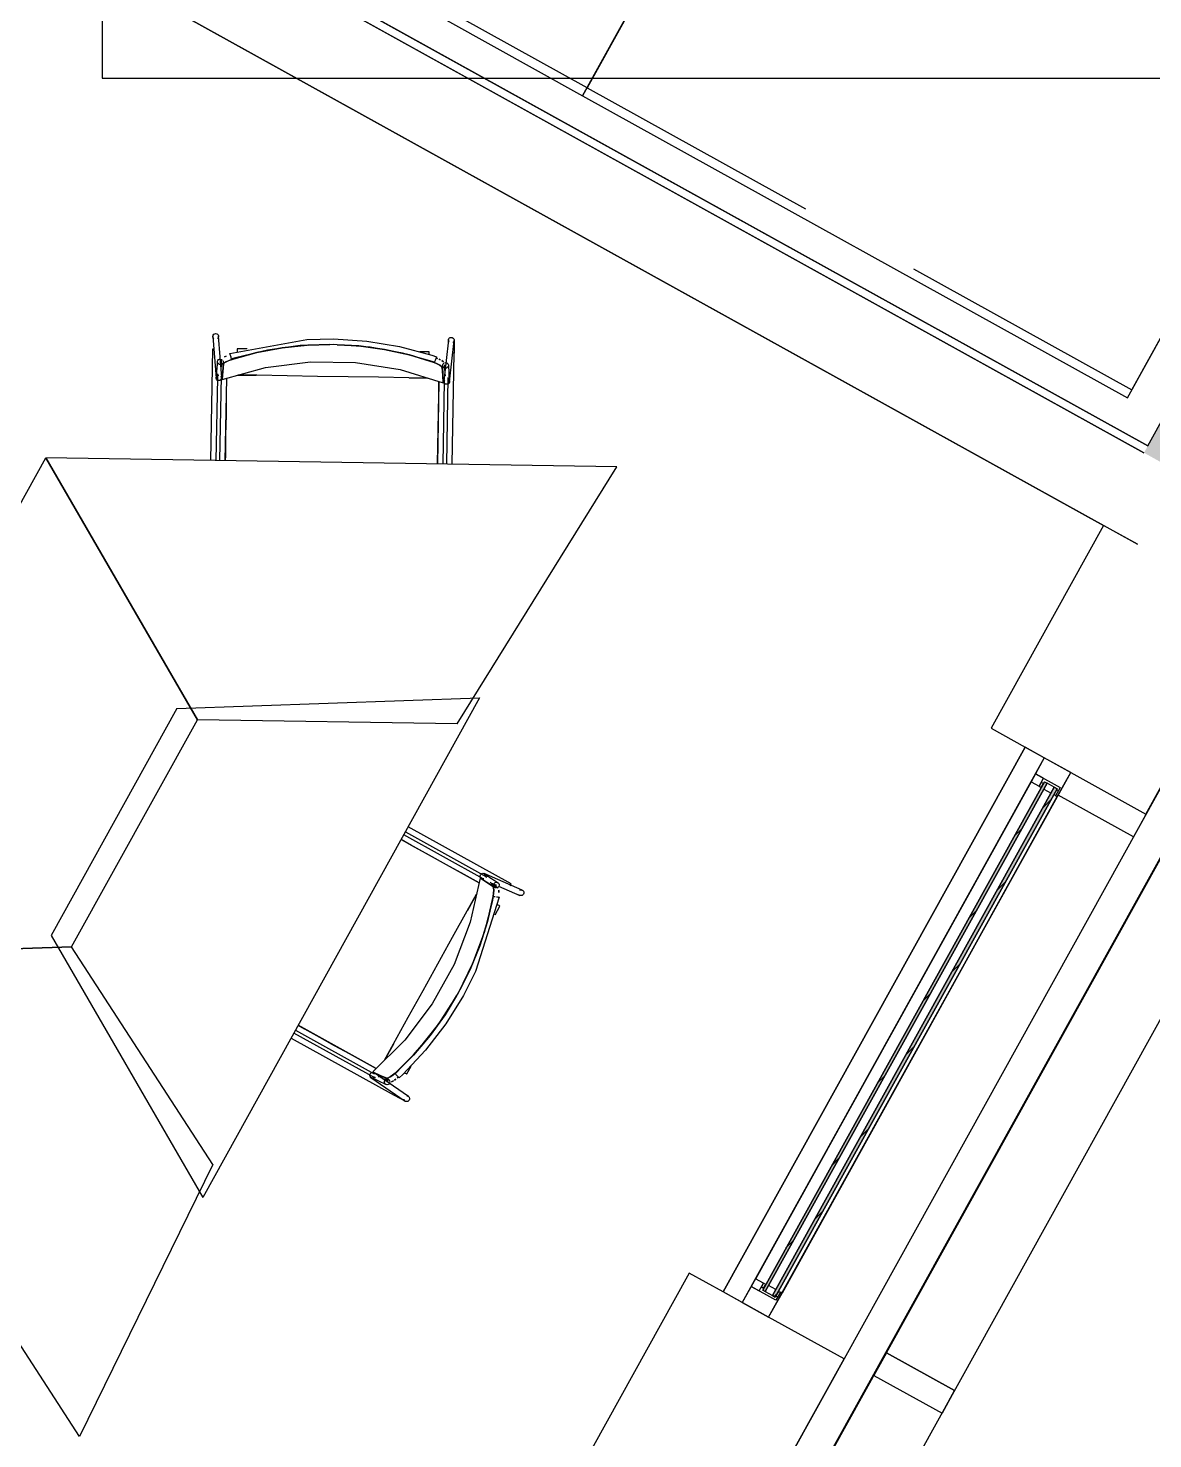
# Model space of a CAD drawing. Header units: metres. Extents: x 2.5 to 42.6, y 0.9 to 31.9.
# Drawn here: x 31.394 to 32.247, y 14.218 to 15.288 of the extents above; entities that cross this region are included whole.
import ezdxf

# ---------------------------------------------------------------- set-up
doc = ezdxf.new("R2010")
doc.units = ezdxf.units.M
for name, color, linetype in [('ARREDI', 9, 'Continuous'), ('INFISSI_VETRATE', 4, 'Continuous'), ('PARETI_STRUTTURE', 7, 'Continuous'), ('PILASTRI_SETTI', 8, 'Continuous'), ('WAYFINDING_RIQUADRI', 7, 'Continuous')]:
    doc.layers.add(name, color=color, linetype=linetype)

msp = doc.modelspace()

# ---------------------------------------------------------------- linework, layer by layer
at = {"layer": 'ARREDI'}
for points in [[(32.2309, 15.0136), (32.7969, 16.0347)], [(31.8177, 15.2427), (30.7845, 15.8153)], [(31.8177, 15.2427), (31.9095, 15.4083), (31.8177, 15.2427), (31.9833, 15.1509)], [(32.0653, 15.1054), (32.2309, 15.0136)], [(31.5347, 15.0524), (31.5342, 15.053), (31.5339, 15.0537), (31.5339, 15.0539), (31.5339, 15.0544), (31.5342, 15.0551), (31.5346, 15.0557), (31.5353, 15.0561), (31.536, 15.0562), (31.5368, 15.0561), (31.5374, 15.0558)], [(31.5374, 15.0558), (31.5379, 15.0552), (31.5382, 15.0545), (31.5382, 15.0543), (31.5382, 15.0538), (31.538, 15.053), (31.5375, 15.0525)], [(31.5484, 15.0367), (31.5672, 15.0419), (31.5864, 15.0455), (31.6055, 15.0475)], [(31.6055, 15.0475), (31.5865, 15.0455), (31.5673, 15.0419), (31.5486, 15.0368)], [(31.6061, 15.0475), (31.6225, 15.0479)], [(31.6225, 15.0479), (31.6062, 15.0475)], [(31.7015, 15.0343), (31.683, 15.04), (31.664, 15.0442), (31.6447, 15.0469), (31.6281, 15.0478)], [(31.6281, 15.0478), (31.6447, 15.0469), (31.6641, 15.0442), (31.6831, 15.04), (31.7017, 15.0342)], [(31.7132, 15.0496), (31.7127, 15.0502), (31.7125, 15.0509), (31.7125, 15.0514), (31.7125, 15.0517), (31.7128, 15.0524), (31.7133, 15.0529)], [(31.7133, 15.0529), (31.714, 15.0532), (31.7148, 15.0533), (31.7155, 15.0532), (31.7161, 15.0528), (31.7166, 15.0522), (31.7168, 15.0515), (31.7168, 15.051), (31.7168, 15.0507), (31.7165, 15.05), (31.716, 15.0495)], [(31.5344, 15.0444), (31.5339, 15.0444), (31.5336, 15.0444), (31.5336, 15.0444), (31.5336, 15.0444)], [(31.5351, 15.0444), (31.5344, 15.0444)], [(31.5383, 15.0332), (31.5378, 15.0338), (31.5375, 15.0345), (31.5375, 15.035), (31.5375, 15.0352), (31.5377, 15.0358), (31.5378, 15.0359), (31.5382, 15.0365), (31.5389, 15.0368), (31.5396, 15.037)], [(31.5415, 15.0359), (31.5418, 15.0352), (31.5418, 15.0347), (31.5418, 15.0345), (31.5416, 15.0338), (31.5416, 15.0338), (31.5411, 15.0332), (31.5405, 15.0329), (31.5397, 15.0327), (31.539, 15.0329), (31.5383, 15.0332)], [(31.5401, 15.0303), (31.5402, 15.031), (31.5408, 15.0369)], [(31.5421, 15.0333), (31.5415, 15.0274), (31.5409, 15.0215), (31.5739, 15.0306), (31.6079, 15.0349), (31.6422, 15.0344), (31.676, 15.029), (31.7087, 15.0188), (31.7083, 15.0247), (31.7079, 15.0306), (31.7074, 15.0313), (31.706, 15.0323), (31.7039, 15.0333), (31.7017, 15.0342)], [(31.5484, 15.0367), (31.5462, 15.0359), (31.5441, 15.0349), (31.5427, 15.034), (31.5421, 15.0333)], [(31.5421, 15.0333), (31.5426, 15.034), (31.544, 15.0349), (31.546, 15.0358), (31.5485, 15.0367)], [(31.5427, 15.0385), (31.5439, 15.0391)], [(31.5439, 15.0391), (31.5427, 15.0385)], [(31.5477, 15.0383), (31.5475, 15.039), (31.5473, 15.0397), (31.5471, 15.0403), (31.5469, 15.0408), (31.5468, 15.0411), (31.5468, 15.0411), (31.5468, 15.0411), (31.5469, 15.0409)], [(31.5481, 15.037), (31.5481, 15.0372), (31.5479, 15.0377), (31.5477, 15.0383)], [(31.5524, 15.0447), (31.5524, 15.0447)], [(31.5524, 15.0447), (31.5524, 15.0444), (31.5524, 15.0439), (31.5524, 15.0433), (31.5524, 15.0425)], [(31.698, 15.0402), (31.698, 15.0409), (31.698, 15.0416), (31.698, 15.0421), (31.698, 15.0423)], [(31.7017, 15.0342), (31.7041, 15.0333), (31.7061, 15.0323), (31.7074, 15.0313), (31.7079, 15.0306)], [(31.7025, 15.0358), (31.7022, 15.0352), (31.7021, 15.0348), (31.702, 15.0345)], [(31.7035, 15.0385), (31.7034, 15.0383), (31.7032, 15.0378), (31.703, 15.0372), (31.7027, 15.0365), (31.7025, 15.0358)], [(31.7032, 15.0378), (31.7042, 15.0374)], [(31.7042, 15.0374), (31.7032, 15.0378)], [(31.7054, 15.0369), (31.7064, 15.0364)], [(31.7066, 15.0363), (31.7055, 15.0369)], [(31.7075, 15.0359), (31.7088, 15.0349)], [(31.7089, 15.0349), (31.7075, 15.0358)], [(31.7098, 15.0341), (31.7105, 15.0342), (31.7113, 15.0341), (31.7119, 15.0336), (31.7123, 15.0331), (31.7124, 15.033), (31.7126, 15.0324), (31.7126, 15.0322), (31.7125, 15.0316), (31.7122, 15.031), (31.7117, 15.0304)], [(31.7159, 15.0414), (31.7153, 15.0414)], [(31.7168, 15.0414), (31.7168, 15.0414), (31.7167, 15.0414), (31.7165, 15.0414), (31.7159, 15.0414)], [(31.5372, 15.021), (31.5367, 15.0216), (31.5364, 15.0223), (31.5364, 15.0225), (31.5364, 15.023), (31.5366, 15.0237), (31.5371, 15.0243), (31.5377, 15.0247), (31.5385, 15.0248)], [(31.5409, 15.0215), (31.5401, 15.0237)], [(31.5401, 15.0237), (31.5409, 15.0215)], [(31.5529, 15.0248), (31.5668, 15.0246)], [(31.6968, 15.0225), (31.6825, 15.0227), (31.6595, 15.0231), (31.6364, 15.0235), (31.6133, 15.0238), (31.5902, 15.0242), (31.5672, 15.0246), (31.5529, 15.0248)], [(31.7117, 15.0304), (31.711, 15.0301), (31.7103, 15.03), (31.7095, 15.0301), (31.7089, 15.0305), (31.7085, 15.0311), (31.7085, 15.0311), (31.7083, 15.0318), (31.7082, 15.032), (31.7083, 15.0326), (31.7086, 15.0332), (31.7091, 15.0338)], [(31.7095, 15.0326), (31.7098, 15.0283), (31.7099, 15.0266)], [(31.7098, 15.0302), (31.7098, 15.0302)], [(31.71, 15.0251), (31.7101, 15.0241)], [(31.5404, 15.0217), (31.54, 15.0211), (31.5393, 15.0207), (31.5386, 15.0206), (31.5378, 15.0207), (31.5372, 15.021)], [(31.5443, 15.0225), (31.5441, 15.0097), (31.5439, 14.9944), (31.5436, 14.9791), (31.5434, 14.9639), (31.5433, 14.9598)], [(31.6829, 15.0227), (31.6969, 15.0225)], [(31.7043, 14.9577), (31.7046, 14.9706), (31.7048, 14.9836), (31.705, 14.9965), (31.7052, 15.0094), (31.7053, 15.0199)], [(31.7096, 15.0209), (31.7087, 15.0188)], [(31.7125, 15.0182), (31.7118, 15.0179), (31.711, 15.0178), (31.7103, 15.0179), (31.7097, 15.0183), (31.7092, 15.0189), (31.709, 15.0196)], [(31.712, 15.0219), (31.7126, 15.0215), (31.7131, 15.0209), (31.7133, 15.0202), (31.7133, 15.0197), (31.7133, 15.0197), (31.7133, 15.0194), (31.713, 15.0187), (31.7125, 15.0182)], [(31.4268, 14.5911), (31.1973, 14.5832), (31.4073, 14.9621)], [(31.7191, 14.7601), (31.8404, 14.9551), (31.4073, 14.9621)], [(31.5067, 14.7719), (31.7362, 14.7798), (31.5262, 14.4009)], [(31.5067, 14.7719), (31.4113, 14.5997)], [(31.1973, 14.5832), (31.4268, 14.5911), (31.5222, 14.7633)], [(31.7191, 14.7601), (31.5222, 14.7633)], [(31.7358, 14.6396), (31.7246, 14.6458), (31.7112, 14.6532), (31.6979, 14.6606), (31.6845, 14.668), (31.6767, 14.6724)], [(32.0444, 14.2833), (32.2639, 14.6793)], [(32.0444, 14.2833), (32.0447, 14.2831), (32.2595, 14.6705), (32.2547, 14.6619), (32.2544, 14.6621)], [(31.7464, 14.6365), (31.7415, 14.6398), (31.7366, 14.6431), (31.7291, 14.6097), (31.7169, 14.5776), (31.7002, 14.5477), (31.6795, 14.5203), (31.6552, 14.4963), (31.6606, 14.4938), (31.666, 14.4914), (31.6669, 14.4916), (31.6684, 14.4923), (31.6703, 14.4936), (31.6721, 14.4952)], [(31.7374, 14.6429), (31.7369, 14.6434), (31.7366, 14.6441), (31.7366, 14.6449), (31.7368, 14.6456), (31.7373, 14.6462), (31.7379, 14.6466)], [(31.7366, 14.6431), (31.7395, 14.6427), (31.7366, 14.6431)], [(31.7379, 14.6466), (31.7386, 14.6468), (31.7394, 14.6467), (31.7396, 14.6466), (31.7396, 14.6466), (31.74, 14.6463), (31.7405, 14.6458), (31.7408, 14.6451), (31.7409, 14.6444), (31.7406, 14.6436)], [(31.7441, 14.64), (31.7453, 14.6392), (31.7502, 14.6359)], [(31.749, 14.6358), (31.7483, 14.6358), (31.7477, 14.6361), (31.7476, 14.6362), (31.7471, 14.6367), (31.7471, 14.6367), (31.7468, 14.6374), (31.7468, 14.6381), (31.747, 14.6388), (31.7475, 14.6394), (31.7481, 14.6398)], [(31.7481, 14.6398), (31.7488, 14.64), (31.7496, 14.6399), (31.7501, 14.6397), (31.7502, 14.6396), (31.7507, 14.6391), (31.7507, 14.6391), (31.751, 14.6384), (31.751, 14.6377), (31.7508, 14.6369), (31.7504, 14.6363)], [(31.7598, 14.638), (31.76, 14.6385), (31.7602, 14.6387)], [(31.7602, 14.6388), (31.7602, 14.6388)], [(31.664, 14.505), (31.671, 14.5175), (31.6821, 14.5377), (31.6933, 14.5579), (31.7045, 14.5781), (31.7157, 14.5983), (31.7269, 14.6184), (31.7338, 14.6309)], [(31.7338, 14.631), (31.7271, 14.6187)], [(31.7464, 14.6293), (31.7421, 14.6103), (31.7363, 14.5917), (31.7291, 14.5739)], [(31.7291, 14.5738), (31.7363, 14.5916), (31.7421, 14.6102), (31.7464, 14.6291)], [(31.7464, 14.6293), (31.7468, 14.6317), (31.7469, 14.634), (31.7467, 14.6357), (31.7464, 14.6365)], [(31.7464, 14.6365), (31.7467, 14.6357), (31.7469, 14.6341), (31.7468, 14.6318), (31.7464, 14.6293)], [(31.7468, 14.6294), (31.7471, 14.6293), (31.7475, 14.6293), (31.7481, 14.6292)], [(31.7489, 14.629), (31.7496, 14.6289), (31.7503, 14.6288), (31.7508, 14.6287), (31.751, 14.6287), (31.7511, 14.6287), (31.7511, 14.6287), (31.7508, 14.6287)], [(31.7506, 14.6343), (31.7507, 14.6335), (31.7507, 14.6322)], [(31.7507, 14.6322), (31.7507, 14.6335)], [(31.7594, 14.6374), (31.7598, 14.638)], [(31.7684, 14.63), (31.7677, 14.6299), (31.767, 14.63), (31.7667, 14.63), (31.7667, 14.63), (31.7663, 14.6303), (31.7658, 14.6308)], [(31.7667, 14.634), (31.7675, 14.6342), (31.7682, 14.6341), (31.7684, 14.634), (31.7685, 14.634), (31.7689, 14.6338), (31.7694, 14.6332), (31.7697, 14.6325), (31.7697, 14.6318), (31.7695, 14.6311), (31.769, 14.6305), (31.7684, 14.63)], [(31.7516, 14.622), (31.7514, 14.6222), (31.751, 14.6224), (31.7504, 14.6227), (31.7497, 14.6231)], [(31.4113, 14.5997), (31.5262, 14.4009)], [(31.5338, 14.4259), (31.4268, 14.5911)], [(31.5338, 14.4259), (31.4328, 14.2197), (31.1973, 14.5832)], [(31.7288, 14.5733), (31.7215, 14.5587)], [(31.7215, 14.5587), (31.7288, 14.5732)], [(31.7188, 14.5538), (31.7101, 14.5395), (31.6986, 14.5237), (31.686, 14.5089), (31.6721, 14.4952)], [(31.6722, 14.4953), (31.686, 14.509), (31.6987, 14.5238), (31.7101, 14.5395), (31.7188, 14.5538)], [(31.5986, 14.5315), (31.6034, 14.5289), (31.6147, 14.5226), (31.626, 14.5163), (31.6373, 14.5101), (31.6486, 14.5038), (31.6577, 14.4988)], [(31.6708, 14.5172), (31.664, 14.505)], [(31.6529, 14.4933), (31.6529, 14.494), (31.6532, 14.4947), (31.6537, 14.4953), (31.6543, 14.4956), (31.6551, 14.4958), (31.6558, 14.4956)], [(31.6569, 14.4925), (31.6564, 14.4919), (31.6557, 14.4916), (31.655, 14.4914), (31.6542, 14.4916), (31.6538, 14.4918), (31.6538, 14.4918), (31.6536, 14.492), (31.6531, 14.4926), (31.6529, 14.4933)], [(31.6567, 14.4945), (31.6552, 14.4963)], [(31.6601, 14.4922), (31.6593, 14.4926)], [(31.667, 14.4891), (31.6631, 14.4909), (31.6616, 14.4916)], [(31.6641, 14.4882), (31.6641, 14.4889), (31.6643, 14.4896), (31.6648, 14.4902), (31.6655, 14.4906), (31.6662, 14.4907), (31.6662, 14.4907), (31.6669, 14.4906), (31.667, 14.4905), (31.6675, 14.4902), (31.668, 14.4896), (31.6682, 14.4889)], [(31.6721, 14.4952), (31.6702, 14.4936), (31.6683, 14.4923), (31.6668, 14.4915), (31.666, 14.4914)], [(31.6708, 14.4894), (31.6693, 14.4886)], [(31.6693, 14.4886), (31.6708, 14.4893)], [(31.6727, 14.4907), (31.6716, 14.4899)], [(31.6716, 14.4899), (31.6727, 14.4906)], [(31.6731, 14.4938), (31.6727, 14.4943), (31.6724, 14.4946), (31.6722, 14.4948)], [(31.6751, 14.4916), (31.6749, 14.4918), (31.6746, 14.4922), (31.6741, 14.4927), (31.6736, 14.4933), (31.6731, 14.4938)], [(31.6746, 14.4922), (31.6737, 14.4915)], [(31.6751, 14.4916), (31.6751, 14.4916)], [(31.6791, 14.4957), (31.6798, 14.4953), (31.6804, 14.495), (31.6808, 14.4948), (31.681, 14.4947)], [(31.6682, 14.4881), (31.6679, 14.4874), (31.6675, 14.4869), (31.6668, 14.4865), (31.6661, 14.4864), (31.666, 14.4864), (31.6654, 14.4865), (31.6652, 14.4866), (31.6647, 14.4869), (31.6643, 14.4875), (31.6641, 14.4882)], [(31.6714, 14.4785), (31.6713, 14.4785), (31.6714, 14.4785), (31.6715, 14.4788), (31.6718, 14.4793)], [(31.6718, 14.4793), (31.6721, 14.4798)], [(31.6811, 14.478), (31.6818, 14.4778), (31.6822, 14.4776), (31.6822, 14.4776), (31.6824, 14.4774), (31.6829, 14.4769), (31.6831, 14.4761)], [(31.6831, 14.4761), (31.6831, 14.4754), (31.6828, 14.4747), (31.6823, 14.4741), (31.6817, 14.4738), (31.6809, 14.4736), (31.6802, 14.4738), (31.6798, 14.474), (31.6798, 14.474), (31.6796, 14.4742), (31.6791, 14.4748), (31.6789, 14.4755)], [(31.8202, 13.8786), (32.0397, 14.2746)], [(31.8249, 13.8873), (32.0444, 14.2833)], [(32.0444, 14.2833), (32.0447, 14.2831), (32.04, 14.2745)]]:
    msp.add_lwpolyline(points, dxfattribs=at)
for points in [[(31.4073, 14.962), (31.5222, 14.7633)], [(32.1578, 14.7223), (32.1766, 14.7119), (32.1731, 14.7057), (32.1743, 14.705), (32.1845, 14.7234), (32.1645, 14.7344)], [(32.1578, 14.7223), (32.1545, 14.7163), (32.1605, 14.713), (32.1638, 14.7189)], [(32.1622, 14.712), (32.1638, 14.7149), (32.1621, 14.7158), (32.1605, 14.713)], [(32.1696, 14.7076), (32.1721, 14.7121), (32.1666, 14.7151), (32.1641, 14.7106)], [(32.1752, 14.7094), (32.1738, 14.7101), (32.1718, 14.7067), (32.1733, 14.7059)], [(31.9422, 14.3333), (31.9482, 14.33), (31.9515, 14.3359), (31.9455, 14.3393)], [(31.9422, 14.3333), (31.9354, 14.3212), (31.9554, 14.3101), (31.9656, 14.3284), (31.9644, 14.3291), (31.961, 14.3229)], [(31.9532, 14.335), (31.9515, 14.3359), (31.9499, 14.3331), (31.9516, 14.3321)], [(31.9609, 14.331), (31.9554, 14.3341), (31.9529, 14.3296), (31.9584, 14.3265)], [(31.9623, 14.3254), (31.9643, 14.3288), (31.9628, 14.3296), (31.9609, 14.3262)], [(32.0397, 14.2746), (31.8202, 13.8786), (31.8206, 13.8784), (32.0401, 14.2744)]]:
    msp.add_lwpolyline(points, close=True, dxfattribs=at)
at = {"layer": 'INFISSI_VETRATE'}
for points in [[(32.1638, 14.6971), (32.1699, 14.7031)], [(32.1416, 14.6749), (32.1477, 14.6809)], [(32.1292, 14.6346), (32.1353, 14.6407)], [(32.107, 14.6124), (32.113, 14.6185)], [(32.0946, 14.5722), (32.1006, 14.5782)], [(32.0724, 14.5499), (32.0784, 14.556)], [(32.06, 14.5097), (32.066, 14.5158)], [(32.0377, 14.4875), (32.0438, 14.4935)], [(32.0253, 14.4472), (32.0314, 14.4533)], [(32.0031, 14.425), (32.0092, 14.4311)], [(31.9907, 14.3848), (31.9968, 14.3908)], [(31.9685, 14.3626), (31.9746, 14.3686)], [(31.9597, 14.3259), (31.9622, 14.3284)]]:
    msp.add_lwpolyline(points, dxfattribs=at)
at = {"layer": 'PARETI_STRUTTURE'}
for points in [[(32.2429, 14.971), (32.8394, 16.0471), (30.5829, 17.2978)], [(29.999, 16.2564), (30.0041, 16.2535), (29.9864, 16.2216), (32.2429, 14.971)], [(32.2401, 14.9658), (29.9784, 16.2193)], [(29.9836, 16.2165), (32.2401, 14.9658)], [(32.2429, 14.971), (29.9864, 16.2217)], [(29.9651, 16.1547), (32.2353, 14.8964)], [(30.232, 16.0068), (32.2095, 14.9107), (32.1242, 14.7568), (32.15, 14.7424)], [(31.711, 15.2939), (31.8143, 15.2366), (32.0434, 15.6499), (31.8143, 15.2366), (32.2276, 15.0076)], [(32.2276, 15.0076), (32.4566, 15.4208)], [(31.5339, 15.0539), (31.5364, 15.0225)], [(31.5407, 15.0229), (31.5382, 15.0543)], [(31.5468, 15.0411), (31.6051, 15.0518), (31.6253, 15.0522)], [(31.6253, 15.0479), (31.6002, 15.0471), (31.5754, 15.0437), (31.551, 15.0378), (31.5481, 15.037)], [(31.6253, 15.0522), (31.6506, 15.0506), (31.6755, 15.0464), (31.6999, 15.0398), (31.7035, 15.0386)], [(31.702, 15.0345), (31.6778, 15.0414), (31.6532, 15.0459), (31.6282, 15.0478), (31.6253, 15.0479)], [(31.7125, 15.0514), (31.709, 15.0201)], [(31.7133, 15.0197), (31.7168, 15.051)], [(31.7168, 15.0512), (31.7169, 15.0499), (31.7169, 15.0483), (31.7168, 15.045), (31.7168, 15.0414)], [(31.5336, 15.0444), (31.5322, 14.96)], [(31.5364, 15.0225), (31.5366, 15.0233), (31.5366, 15.0235), (31.5366, 15.0236), (31.5366, 15.0237), (31.5366, 15.0239), (31.5366, 15.024), (31.5366, 15.0241), (31.5366, 15.0242), (31.5366, 15.0244), (31.5367, 15.0245), (31.5367, 15.0246), (31.5367, 15.0248), (31.5367, 15.0249), (31.5367, 15.025), (31.5367, 15.0252), (31.5367, 15.0253), (31.5367, 15.0254), (31.5367, 15.0255), (31.5368, 15.0257), (31.5368, 15.0258), (31.5368, 15.0259), (31.5368, 15.0261), (31.5368, 15.0262), (31.5368, 15.0263), (31.5368, 15.0265), (31.5368, 15.0266), (31.5368, 15.0267), (31.5369, 15.0269), (31.5369, 15.027), (31.5369, 15.0271), (31.5369, 15.0273), (31.5369, 15.0274), (31.5369, 15.0275), (31.5369, 15.0276), (31.5369, 15.0278), (31.5369, 15.0279), (31.537, 15.028), (31.537, 15.0282), (31.537, 15.0283), (31.537, 15.0284), (31.537, 15.0286), (31.537, 15.0287), (31.537, 15.0288), (31.537, 15.0289), (31.537, 15.0291), (31.5371, 15.0292), (31.5371, 15.0293), (31.5371, 15.0295), (31.5371, 15.0296), (31.5371, 15.0297), (31.5371, 15.0299), (31.5371, 15.03), (31.5371, 15.0301), (31.5371, 15.0303), (31.5371, 15.0304), (31.5371, 15.0305), (31.5372, 15.0307), (31.5372, 15.0308), (31.5372, 15.0309), (31.5372, 15.031), (31.5372, 15.0312), (31.5372, 15.0313), (31.5372, 15.0314), (31.5372, 15.0316), (31.5372, 15.0317), (31.5373, 15.0318), (31.5373, 15.032), (31.5373, 15.0321), (31.5373, 15.0322), (31.5373, 15.0324), (31.5373, 15.0325), (31.5373, 15.0326), (31.5373, 15.0327), (31.5373, 15.0329), (31.5374, 15.033), (31.5374, 15.0331), (31.5374, 15.0333), (31.5374, 15.0334), (31.5374, 15.0335), (31.5374, 15.0337), (31.5374, 15.0338), (31.5374, 15.0339), (31.5374, 15.034), (31.5375, 15.0342), (31.5375, 15.0343), (31.5375, 15.0344), (31.5375, 15.0346), (31.5375, 15.0347), (31.5375, 15.0348), (31.5375, 15.035), (31.5375, 15.035)], [(31.5418, 15.0347), (31.5409, 15.023)], [(31.56, 15.0446), (31.5524, 15.0447)], [(31.698, 15.0424), (31.6909, 15.0425)], [(31.7154, 14.9571), (31.7168, 15.0414)], [(31.5376, 15.0228), (31.5376, 15.0258)], [(31.5401, 15.0239), (31.539, 14.9599)], [(31.5402, 15.0329), (31.5402, 15.031)], [(31.7088, 15.0203), (31.7088, 15.0204), (31.7088, 15.0205), (31.7088, 15.0207), (31.7088, 15.0208), (31.7088, 15.0209), (31.7088, 15.0211), (31.7088, 15.0212), (31.7088, 15.0213), (31.7088, 15.0215), (31.7087, 15.0216), (31.7087, 15.0217), (31.7087, 15.0218), (31.7087, 15.022), (31.7087, 15.0221), (31.7087, 15.0222), (31.7087, 15.0224), (31.7087, 15.0225), (31.7087, 15.0226), (31.7087, 15.0228), (31.7087, 15.0229), (31.7087, 15.023), (31.7087, 15.0232), (31.7087, 15.0233), (31.7087, 15.0234), (31.7087, 15.0236), (31.7086, 15.0237), (31.7086, 15.0238), (31.7086, 15.0239), (31.7086, 15.0241), (31.7086, 15.0242), (31.7086, 15.0243), (31.7086, 15.0245), (31.7086, 15.0246), (31.7086, 15.0247), (31.7086, 15.0249), (31.7086, 15.025), (31.7086, 15.0251), (31.7086, 15.0252), (31.7086, 15.0254), (31.7086, 15.0255), (31.7085, 15.0256), (31.7085, 15.0258), (31.7085, 15.0259), (31.7085, 15.026), (31.7085, 15.0262), (31.7085, 15.0263), (31.7085, 15.0264), (31.7085, 15.0266), (31.7085, 15.0267), (31.7085, 15.0268), (31.7085, 15.027), (31.7085, 15.0271), (31.7085, 15.0272), (31.7085, 15.0273), (31.7085, 15.0275), (31.7085, 15.0276), (31.7085, 15.0277), (31.7084, 15.0279), (31.7084, 15.028), (31.7084, 15.0281), (31.7084, 15.0283), (31.7084, 15.0284), (31.7084, 15.0285), (31.7084, 15.0287), (31.7084, 15.0288), (31.7084, 15.0289), (31.7084, 15.0291), (31.7084, 15.0292), (31.7084, 15.0293), (31.7084, 15.0294), (31.7084, 15.0296), (31.7084, 15.0297), (31.7084, 15.0298), (31.7083, 15.03), (31.7083, 15.0301), (31.7083, 15.0302), (31.7083, 15.0304), (31.7083, 15.0305), (31.7083, 15.0306), (31.7083, 15.0308), (31.7083, 15.0309), (31.7083, 15.031), (31.7083, 15.0311), (31.7083, 15.0313), (31.7083, 15.0314), (31.7083, 15.0315), (31.7083, 15.0317), (31.7083, 15.0318), (31.7082, 15.0319), (31.7082, 15.032)], [(31.7098, 15.0283), (31.7098, 15.0302)], [(31.7126, 15.0322), (31.7131, 15.0205)], [(31.5365, 14.96), (31.5376, 15.0226)], [(31.5433, 14.9598), (31.5444, 15.0225)], [(31.7053, 15.0199), (31.7043, 14.9573)], [(31.7086, 14.9572), (31.7097, 15.0205)], [(31.7122, 15.0229), (31.7111, 14.9571)], [(32.2353, 14.8964), (32.2095, 14.9107)], [(32.3409, 14.8707), (32.2321, 14.6744), (32.1749, 14.7061)], [(32.1845, 14.7234), (32.2416, 14.6917), (32.3422, 14.8732)], [(32.3026, 14.8017), (31.6981, 13.711)], [(31.921, 14.3292), (32.15, 14.7424), (31.921, 14.3292), (31.8951, 14.3435)], [(32.1645, 14.7344), (32.15, 14.7424), (32.1845, 14.7234)], [(32.1645, 14.7344), (32.1545, 14.7163)], [(32.1545, 14.7163), (31.9455, 14.3393)], [(32.1543, 14.7161), (31.9456, 14.3395)], [(32.1646, 14.7163), (31.9509, 14.3307), (31.9529, 14.3296), (32.1666, 14.7151)], [(32.0699, 14.5167), (32.1845, 14.7233)], [(32.1743, 14.705), (31.9656, 14.3284)], [(31.9656, 14.3284), (32.1743, 14.705)], [(31.9818, 14.3577), (32.1743, 14.705)], [(32.1743, 14.705), (31.9818, 14.3577)], [(31.7602, 14.6388), (31.6821, 14.6821)], [(31.6766, 14.6724), (31.7358, 14.6396)], [(31.739, 14.6427), (31.6788, 14.6761)], [(31.6799, 14.6783), (31.7391, 14.6455)], [(32.0965, 14.2544), (32.0448, 14.283), (32.2548, 14.6619)], [(31.7379, 14.6426), (31.7388, 14.6422)], [(31.7477, 14.6361), (31.7379, 14.6424)], [(31.7393, 14.6454), (31.7418, 14.644)], [(31.7685, 14.634), (31.7396, 14.6466)], [(31.7396, 14.6466), (31.7402, 14.646), (31.7403, 14.646), (31.7404, 14.6459), (31.7405, 14.6458), (31.7407, 14.6458), (31.7408, 14.6457), (31.7409, 14.6456), (31.741, 14.6455), (31.7411, 14.6455), (31.7412, 14.6454), (31.7413, 14.6453), (31.7414, 14.6453), (31.7415, 14.6452), (31.7416, 14.6451), (31.7418, 14.6451), (31.7419, 14.645), (31.742, 14.6449), (31.7421, 14.6448), (31.7422, 14.6448), (31.7423, 14.6447), (31.7424, 14.6446), (31.7425, 14.6446), (31.7426, 14.6445), (31.7428, 14.6444), (31.7429, 14.6443), (31.743, 14.6443), (31.7431, 14.6442), (31.7432, 14.6441), (31.7433, 14.6441), (31.7434, 14.644), (31.7435, 14.6439), (31.7436, 14.6439), (31.7437, 14.6438), (31.7438, 14.6437), (31.744, 14.6436), (31.7441, 14.6436), (31.7442, 14.6435), (31.7443, 14.6434), (31.7444, 14.6434), (31.7445, 14.6433), (31.7446, 14.6432), (31.7447, 14.6431), (31.7448, 14.6431), (31.745, 14.643), (31.7451, 14.6429), (31.7452, 14.6429), (31.7453, 14.6428), (31.7454, 14.6427), (31.7455, 14.6426), (31.7456, 14.6426), (31.7457, 14.6425), (31.7458, 14.6424), (31.7459, 14.6424), (31.7461, 14.6423), (31.7462, 14.6422), (31.7463, 14.6421), (31.7464, 14.6421), (31.7465, 14.642), (31.7466, 14.6419), (31.7467, 14.6419), (31.7468, 14.6418), (31.7469, 14.6417), (31.7471, 14.6417), (31.7472, 14.6416), (31.7473, 14.6415), (31.7474, 14.6414), (31.7475, 14.6414), (31.7476, 14.6413), (31.7477, 14.6412), (31.7478, 14.6412), (31.7479, 14.6411), (31.748, 14.641), (31.7482, 14.6409), (31.7483, 14.6409), (31.7484, 14.6408), (31.7485, 14.6407), (31.7486, 14.6407), (31.7487, 14.6406), (31.7488, 14.6405), (31.7489, 14.6404), (31.749, 14.6404), (31.7492, 14.6403), (31.7493, 14.6402), (31.7494, 14.6402), (31.7495, 14.6401), (31.7496, 14.64), (31.7497, 14.6399), (31.7498, 14.6399), (31.7499, 14.6398), (31.75, 14.6397), (31.7501, 14.6397)], [(31.7447, 14.6396), (31.749, 14.6378)], [(31.747, 14.6383), (31.7461, 14.6388)], [(32.0449, 14.283), (32.0965, 14.2544), (32.087, 14.2372), (32.3112, 14.6418)], [(31.7201, 14.5562), (31.7312, 14.5787), (31.7399, 14.6022), (31.7462, 14.6265), (31.7468, 14.6294)], [(31.7511, 14.6287), (31.733, 14.5722), (31.7239, 14.5541)], [(31.7505, 14.6371), (31.7667, 14.63)], [(31.7479, 14.6153), (31.7516, 14.622)], [(31.6722, 14.4948), (31.6897, 14.5129), (31.7052, 14.5325), (31.7187, 14.5537), (31.7202, 14.5562)], [(31.7239, 14.5541), (31.7106, 14.5326), (31.6952, 14.5126), (31.6779, 14.4942), (31.6751, 14.4916)], [(31.6577, 14.4988), (31.5986, 14.5316)], [(31.5932, 14.5218), (31.6713, 14.4785)], [(31.6572, 14.4913), (31.5953, 14.5256)], [(31.5965, 14.5278), (31.6563, 14.4946)], [(31.9554, 14.3101), (32.0699, 14.5167)], [(31.681, 14.4946), (31.6843, 14.5006)], [(31.6538, 14.4918), (31.6798, 14.474)], [(31.6652, 14.4866), (31.6546, 14.4916)], [(31.6822, 14.4776), (31.6562, 14.4954)], [(31.6565, 14.4955), (31.6566, 14.4954), (31.6567, 14.4954), (31.6568, 14.4953), (31.6569, 14.4953), (31.6571, 14.4952), (31.6572, 14.4952), (31.6573, 14.4951), (31.6574, 14.4951), (31.6575, 14.495), (31.6576, 14.4949), (31.6578, 14.4949), (31.6579, 14.4948), (31.658, 14.4948), (31.6581, 14.4947), (31.6582, 14.4947), (31.6584, 14.4946), (31.6585, 14.4945), (31.6586, 14.4945), (31.6587, 14.4944), (31.6588, 14.4944), (31.6589, 14.4943), (31.6591, 14.4943), (31.6592, 14.4942), (31.6593, 14.4942), (31.6594, 14.4941), (31.6595, 14.494), (31.6597, 14.494), (31.6598, 14.4939), (31.6599, 14.4939), (31.66, 14.4938), (31.6601, 14.4938), (31.6602, 14.4937), (31.6604, 14.4937), (31.6605, 14.4936), (31.6606, 14.4935), (31.6607, 14.4935), (31.6608, 14.4934), (31.661, 14.4934), (31.6611, 14.4933), (31.6612, 14.4933), (31.6613, 14.4932), (31.6614, 14.4932), (31.6616, 14.4931), (31.6617, 14.493), (31.6618, 14.493), (31.6619, 14.4929), (31.662, 14.4929), (31.6622, 14.4928), (31.6623, 14.4928), (31.6624, 14.4927), (31.6625, 14.4926), (31.6626, 14.4926), (31.6627, 14.4925), (31.6629, 14.4925), (31.663, 14.4924), (31.6631, 14.4924), (31.6632, 14.4923), (31.6633, 14.4923), (31.6635, 14.4922), (31.6636, 14.4921), (31.6637, 14.4921), (31.6638, 14.492), (31.6639, 14.492), (31.6641, 14.4919), (31.6642, 14.4919), (31.6643, 14.4918), (31.6644, 14.4918), (31.6645, 14.4917), (31.6646, 14.4916), (31.6648, 14.4916), (31.6649, 14.4915), (31.665, 14.4915), (31.6651, 14.4914), (31.6652, 14.4914), (31.6653, 14.4913), (31.6655, 14.4912), (31.6656, 14.4912), (31.6657, 14.4911), (31.6658, 14.4911), (31.6659, 14.491), (31.6661, 14.491), (31.6662, 14.4909), (31.6663, 14.4909), (31.6664, 14.4908), (31.6665, 14.4907), (31.6667, 14.4907), (31.6668, 14.4906), (31.6669, 14.4906), (31.667, 14.4905), (31.667, 14.4905)], [(31.6631, 14.4909), (31.6647, 14.49)], [(31.68, 14.4738), (31.6788, 14.4745), (31.6774, 14.4752), (31.6745, 14.4768), (31.6714, 14.4785)], [(31.8951, 14.3435), (31.6852, 13.9647), (31.711, 13.9504)], [(31.9455, 14.3393), (31.9354, 14.3212)], [(31.9554, 14.3101), (31.921, 14.3292)], [(31.9354, 14.3212), (31.921, 14.3292)], [(31.8026, 13.8996), (31.7454, 13.9313), (31.8026, 13.8996), (32.0126, 14.2784), (31.9554, 14.3101)], [(31.8253, 13.887), (32.0353, 14.2658)], [(32.0965, 14.2544), (31.8722, 13.8498)]]:
    msp.add_lwpolyline(points, dxfattribs=at)
for points in [[(31.9554, 14.3101), (32.1845, 14.7233), (32.1645, 14.7344), (31.9354, 14.3212)], [(32.1646, 14.7163), (32.1666, 14.7151), (31.9529, 14.3296), (31.9509, 14.3307)], [(31.9584, 14.3265), (32.1721, 14.7121), (32.1742, 14.7109), (31.9605, 14.3254)], [(31.9605, 14.3254), (32.1742, 14.7109), (32.1721, 14.7121), (31.9584, 14.3265)], [(32.0448, 14.283), (32.0353, 14.2658), (32.087, 14.2372), (32.0965, 14.2544)]]:
    msp.add_lwpolyline(points, close=True, dxfattribs=at)
at = {"layer": 'PILASTRI_SETTI'}
for points in [[(32.2659, 14.9515), (32.8681, 16.038), (32.2401, 14.9658), (32.8423, 16.0523)], [(31.9529, 14.3296), (32.1666, 14.7151), (31.9515, 14.3304), (32.1645, 14.7162)], [(31.9605, 14.3254), (32.1742, 14.7109), (31.9584, 14.3265), (32.172, 14.7119)]]:
    msp.add_solid(points, dxfattribs=at)
at = {"layer": 'WAYFINDING_RIQUADRI'}
msp.add_lwpolyline([(31.45, 15.25), (32.55, 15.25), (32.55, 15.75), (31.45, 15.75)], close=True, dxfattribs=at)

doc.saveas('drawing.dxf')
